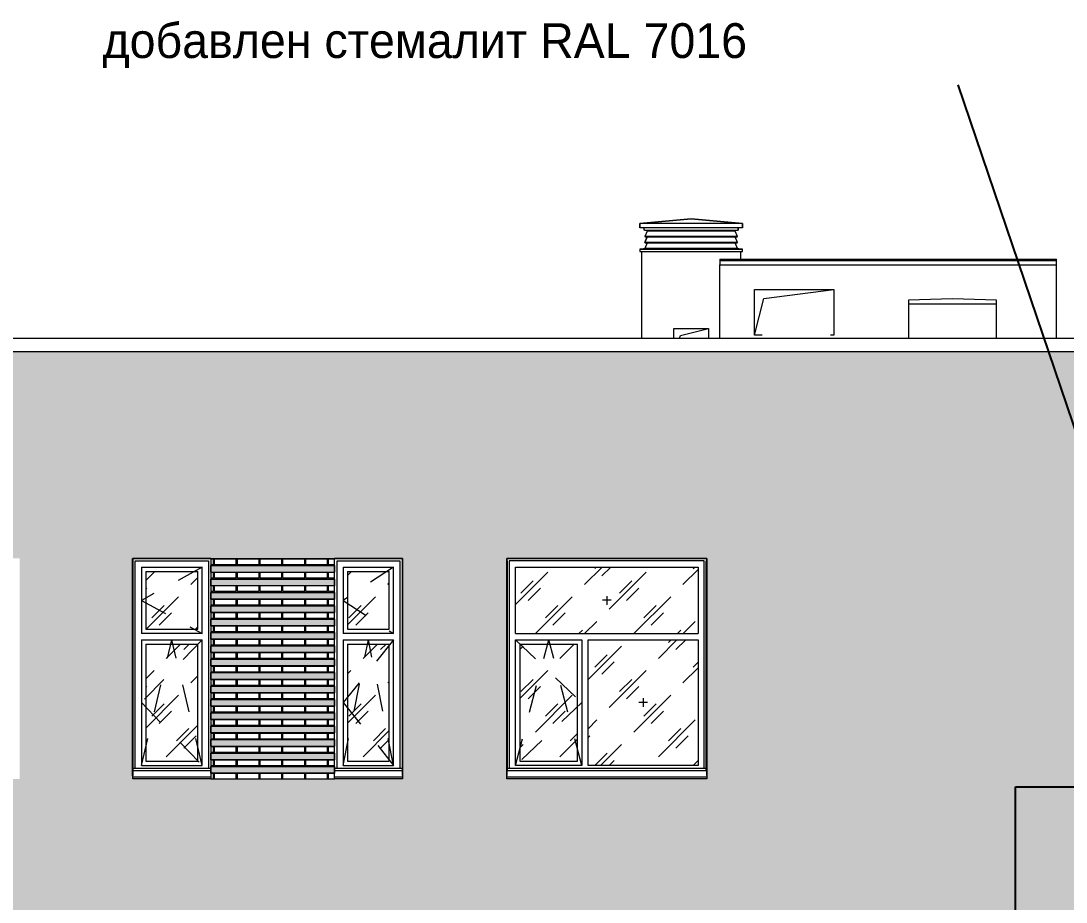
# Model space of a CAD drawing. Header units: millimetres. Extents: x 3914 to 319671, y -18248 to 19136.
# Drawn here: x 206891 to 218906, y 7450 to 17577 of the extents above; entities that cross this region are included whole.
import ezdxf

# ---------------------------------------------------------------- set-up
doc = ezdxf.new("R2010")
doc.units = ezdxf.units.MM
doc.linetypes.add('Штрих', pattern=[635, 317.5, -317.5])
for name, color, linetype, lineweight in [('A-GENM', 7, 'Continuous', 9), ('A-GLAZ', 7, 'Continuous', 9), ('A-GLAZ-1', 7, 'Continuous', 5), ('A-GLAZ-2', 7, 'Штрих', 5), ('A-ROOF', 7, 'Continuous', 9), ('A-WALL', 7, 'Continuous', 5), ('A-WALL-PATT', 7, 'Continuous', 5), ('I-WALL', 7, 'Continuous', 5), ('S-BEAM', 7, 'Continuous', 9)]:
    doc.layers.add(name, color=color, linetype=linetype, lineweight=lineweight)
pattern_1 = [(45, (-39007.8, 1300), (-282.8427, 282.8427), [200, -600]), (45, (-39207.8, 1200), (-282.8427, 282.8427), [600, -200]), (45, (-38807.8, 1100), (-282.8427, 282.8427), [200, -600])]

# ---------------------------------------------------------------- blocks, each defined once
blk = doc.blocks.new('парапет4 - парапет-20644611-АР2_ТР1_Фасад ___-1')
at = {"layer": 'A-GENM'}
for p, q in [((-125390, 13930), (-93310, 13930)), ((-125383, 13776), (-93310, 13776))]:
    blk.add_line(p, q, dxfattribs=at)
blk = doc.blocks.new('Окно_СКБ_1Ст_БезПР - ОК-6__л__900х2500_h_ с форточкой_Вестибюль_ залы ДОО-V241-АР2_ТР1_Фасад ___-1')
at = {"layer": 'A-GLAZ-1'}
h = blk.add_hatch(dxfattribs=at)
h.set_pattern_fill('FP_116', color=256, style=0, pattern_type=2)
h.set_pattern_definition(pattern_1)
h.paths.add_polyline_path([(-107395, 10585), (-107000, 10585), (-107000, 11250), (-107600, 11250), (-107600, 10585)], flags=0)
h = blk.add_hatch(dxfattribs=at)
h.set_pattern_fill('FP_116', color=256, style=0, pattern_type=2)
h.set_pattern_definition(pattern_1)
h.paths.add_polyline_path([(-107000, 9070), (-107000, 10415), (-107600, 10415), (-107600, 9070), (-107012, 9070)], flags=0)
for p, q in [((-107750, 11400), (-107750, 8903)), ((-106850, 11400), (-107750, 11400)), ((-107720, 8985), (-107720, 11370)), ((-107720, 11370), (-106880, 11370)), ((-107650, 11300), (-107650, 10535)), ((-107650, 11300), (-106950, 11300)), ((-106950, 10535), (-106950, 11300)), ((-106880, 11370), (-106880, 8985)), ((-106850, 11396), (-106850, 11400)), ((-106850, 11240), (-106850, 11319)), ((-107600, 11250), (-107600, 10585)), ((-107600, 11250), (-107000, 11250)), ((-107000, 10585), (-107000, 11250)), ((-106850, 11086), (-106850, 11163)), ((-106850, 10932), (-106850, 11009)), ((-106850, 10778), (-106850, 10855)), ((-106850, 10626), (-106850, 10701)), ((-107600, 10585), (-107000, 10585)), ((-106950, 10535), (-107650, 10535)), ((-107650, 10465), (-107650, 9020)), ((-107650, 10465), (-106950, 10465)), ((-106950, 9020), (-106950, 10465)), ((-106850, 10472), (-106850, 10549)), ((-107600, 10415), (-107600, 9070)), ((-107600, 10415), (-107000, 10415)), ((-107000, 9070), (-107000, 10415)), ((-106850, 10317), (-106850, 10395)), ((-106850, 10164), (-106850, 10240)), ((-106850, 10009), (-106850, 10087)), ((-106850, 9855), (-106850, 9932)), ((-106850, 9701), (-106850, 9778)), ((-106850, 9548), (-106850, 9624)), ((-106850, 9394), (-106850, 9471)), ((-106850, 9240), (-106850, 9317)), ((-106850, 9086), (-106850, 9163)), ((-107650, 9020), (-106950, 9020)), ((-107600, 9070), (-107000, 9070)), ((-106850, 8933), (-106850, 9009))]:
    blk.add_line(p, q, dxfattribs=at)
at = {"layer": 'A-GLAZ-2'}
for p, q in [((-106950, 11300), (-107650, 10917)), ((-107650, 10917), (-106950, 10535)), ((-107650, 9020), (-107300, 10465)), ((-106950, 10465), (-107650, 9743)), ((-106950, 9020), (-107300, 10465)), ((-107650, 9743), (-106950, 9020))]:
    blk.add_line(p, q, dxfattribs=at)
blk = doc.blocks.new('Окно_СКБ_1Ст_БезПР - ОК-6__31__л__780х2500_h_ с форточкой_Вестибюль_ залы ДОО 2-36003252-АР2_ТР1_Фасад ___-1')
at = {"layer": 'A-GLAZ-1'}
h = blk.add_hatch(dxfattribs=at)
h.set_pattern_fill('FP_116', color=256, style=0, pattern_type=2)
h.set_pattern_definition(pattern_1)
h.paths.add_polyline_path([(-104800, 10585), (-104800, 11250), (-105280, 11250), (-105280, 10585), (-105097, 10585)], flags=0)
h = blk.add_hatch(dxfattribs=at)
h.set_pattern_fill('FP_116', color=256, style=0, pattern_type=2)
h.set_pattern_definition(pattern_1)
h.paths.add_polyline_path([(-105280, 9070), (-104800, 9070), (-104800, 10415), (-105280, 10415), (-105280, 9550)], flags=0)
for p, q in [((-105430, 11400), (-105430, 11396)), ((-104650, 11400), (-105430, 11400)), ((-105430, 11319), (-105430, 11240)), ((-105400, 8985), (-105400, 11370)), ((-105400, 11370), (-104680, 11370)), ((-105330, 11300), (-105330, 10535)), ((-105330, 11300), (-104750, 11300)), ((-104750, 10535), (-104750, 11300)), ((-104680, 11370), (-104680, 8985)), ((-104650, 8903), (-104650, 11400)), ((-105280, 11250), (-105280, 10585)), ((-105280, 11250), (-104800, 11250)), ((-104800, 10585), (-104800, 11250)), ((-105430, 11163), (-105430, 11086)), ((-105430, 11009), (-105430, 10932)), ((-105430, 10855), (-105430, 10778)), ((-105430, 10701), (-105430, 10626)), ((-105280, 10585), (-104800, 10585)), ((-105430, 10549), (-105430, 10472)), ((-104750, 10535), (-105330, 10535)), ((-105330, 10465), (-105330, 9020)), ((-105330, 10465), (-104750, 10465)), ((-104750, 9020), (-104750, 10465)), ((-105430, 10395), (-105430, 10317)), ((-105280, 10415), (-105280, 9070)), ((-105280, 10415), (-104800, 10415)), ((-104800, 9070), (-104800, 10415)), ((-105430, 10240), (-105430, 10164)), ((-105430, 10087), (-105430, 10009)), ((-105430, 9932), (-105430, 9855)), ((-105430, 9778), (-105430, 9701)), ((-105430, 9624), (-105430, 9548)), ((-105430, 9471), (-105430, 9394)), ((-105430, 9317), (-105430, 9240)), ((-105430, 9163), (-105430, 9086)), ((-105330, 9020), (-104750, 9020)), ((-105280, 9070), (-104800, 9070)), ((-105430, 9009), (-105430, 8933))]:
    blk.add_line(p, q, dxfattribs=at)
at = {"layer": 'A-GLAZ-2'}
for p, q in [((-104750, 11300), (-105330, 10917)), ((-105330, 10917), (-104750, 10535)), ((-105330, 9020), (-105040, 10465)), ((-104750, 10465), (-105330, 9743)), ((-104750, 9020), (-105040, 10465)), ((-105330, 9743), (-104750, 9020))]:
    blk.add_line(p, q, dxfattribs=at)
blk = doc.blocks.new('Окно_СКБ_2Ст_Фрамуга сверху_БезПР - ОК-7__л__2300х2500_h__Вестибюль_ залы ДОО ДУ-37133357-АР2_ТР1_Фасад ___-1')
at = {"layer": 'A-GLAZ-1'}
h = blk.add_hatch(dxfattribs=at)
h.set_pattern_fill('FP_116', color=256, style=0, pattern_type=2)
h.set_pattern_definition(pattern_1)
h.paths.add_polyline_path([(-103350, 10535), (-101250, 10535), (-101250, 11300), (-103350, 11300), (-103350, 11067)], flags=0)
h = blk.add_hatch(dxfattribs=at)
h.set_pattern_fill('FP_116', color=256, style=0, pattern_type=2)
h.set_pattern_definition(pattern_1)
h.paths.add_polyline_path([(-101250, 9020), (-101250, 10465), (-102515, 10465), (-102515, 9020), (-101362, 9020)], flags=0)
h = blk.add_hatch(dxfattribs=at)
h.set_pattern_fill('FP_116', color=256, style=0, pattern_type=2)
h.set_pattern_definition(pattern_1)
h.paths.add_polyline_path([(-102635, 9070), (-102635, 10415), (-103300, 10415), (-103300, 9070), (-102756, 9070)], flags=0)
for p, q in [((-103450, 11400), (-103450, 8903)), ((-101150, 11400), (-103450, 11400)), ((-103420, 11370), (-103420, 8985)), ((-101180, 11370), (-103420, 11370)), ((-103350, 10535), (-103350, 11300)), ((-103350, 11300), (-101250, 11300)), ((-101250, 11300), (-101250, 10535)), ((-101180, 8985), (-101180, 11370)), ((-101150, 8903), (-101150, 11400)), ((-103350, 10535), (-101250, 10535)), ((-103350, 9020), (-103350, 10465)), ((-103350, 10465), (-102585, 10465)), ((-102585, 10465), (-102585, 9020)), ((-102515, 9020), (-102515, 10465)), ((-102515, 10465), (-101250, 10465)), ((-101250, 10465), (-101250, 9020)), ((-103300, 10415), (-103300, 9070)), ((-103300, 10415), (-102635, 10415)), ((-102635, 9070), (-102635, 10415)), ((-102585, 9020), (-103350, 9020)), ((-103300, 9070), (-102635, 9070)), ((-101250, 9020), (-102515, 9020))]:
    blk.add_line(p, q, dxfattribs=at)
at = {"layer": 'A-GLAZ-2'}
for p, q in [((-102300, 10967), (-102300, 10868)), ((-102250, 10918), (-102350, 10918)), ((-103350, 9020), (-102967, 10465)), ((-103350, 10465), (-102585, 9742)), ((-102585, 9020), (-102967, 10465)), ((-102585, 9742), (-103350, 9020)), ((-101832, 9742), (-101932, 9742)), ((-101882, 9792), (-101882, 9693))]:
    blk.add_line(p, q, dxfattribs=at)
blk = doc.blocks.new('ЗВ_Общее_Полоса_СКБ_Г-образная - ЗВ_Общее_Полоса_СКБ_Г-образная-28279369-АР2_ТР1_Фасад ___-1')
at = {"layer": 'S-BEAM'}
for p, q in [((-101647, 15162), (-101647, 15170)), ((-101557, 15170), (-101557, 15162)), ((-101647, 15094), (-101647, 15097)), ((-101647, 15026), (-101647, 15028)), ((-101557, 15097), (-101557, 15094)), ((-101557, 15028), (-101557, 15026))]:
    blk.add_line(p, q, dxfattribs=at)
blk = doc.blocks.new('ЗВ_Общее_Ламель_СКБ_Полоса - ЗВ_Общее_Ламель_СКБ_Полоса-39497457-АР2_ТР1_Фасад ___-1')
at = {"layer": 'S-BEAM'}
for p, q in [((-101864, 15030), (-101835, 15094)), ((-101860, 15028), (-101864, 15030))]:
    blk.add_line(p, q, dxfattribs=at)
blk = doc.blocks.new('ЗВ_Общее_Ламель_СКБ_Полоса - ЗВ_Общее_Ламель_СКБ_Полоса-28281197-АР2_ТР1_Фасад ___-1')
at = {"layer": 'S-BEAM'}
for p, q in [((-101835, 15094), (-101864, 15030)), ((-101864, 15030), (-101860, 15028)), ((-100796, 15030), (-101864, 15030)), ((-101860, 15028), (-100800, 15028)), ((-100825, 15094), (-101835, 15094)), ((-100796, 15030), (-100825, 15094)), ((-100800, 15028), (-100796, 15030))]:
    blk.add_line(p, q, dxfattribs=at)
blk = doc.blocks.new('ЗВ_Общее_Полоса_СКБ_Г-образная - ЗВ_Общее_Полоса_СКБ_Г-образная-V311-АР2_ТР1_Фасад ___-1')
at = {"layer": 'S-BEAM'}
for p, q in [((-101103, 15162), (-101103, 15170)), ((-101013, 15170), (-101013, 15162)), ((-101103, 15094), (-101103, 15097)), ((-101103, 15026), (-101103, 15028)), ((-101013, 15097), (-101013, 15094)), ((-101013, 15028), (-101013, 15026))]:
    blk.add_line(p, q, dxfattribs=at)
blk = doc.blocks.new('ЗВ_Общее_Труба профильная_СКБ - ЗВ_Общее_Труба профильная_СКБ-39497458-АР2_ТР1_Фасад ___-1')
at = {"layer": 'S-BEAM'}
blk.add_line((-100790, 15176), (-100790, 15200), dxfattribs=at)
at = {"layer": 'S-BEAM', "flags": 128}
blk.add_lwpolyline([(-100796, 15170), (-100795, 15170), (-100793, 15171), (-100792, 15171), (-100791, 15172), (-100791, 15173), (-100790, 15175), (-100790, 15176)], dxfattribs=at)
blk = doc.blocks.new('ЗВ_Общее_Труба профильная_СКБ - ЗВ_Общее_Труба профильная_СКБ-28281366-АР2_ТР1_Фасад ___-1')
at = {"layer": 'S-BEAM'}
for p, q in [((-101870, 15176), (-101870, 15200)), ((-101864, 15170), (-100796, 15170)), ((-100790, 15200), (-100790, 15176))]:
    blk.add_line(p, q, dxfattribs=at)
at = {"layer": 'S-BEAM', "flags": 128}
for points in [[(-101864, 15170), (-101865, 15170), (-101867, 15171), (-101868, 15171), (-101869, 15172), (-101869, 15173), (-101870, 15175), (-101870, 15176)], [(-100790, 15176), (-100790, 15175), (-100791, 15173), (-100791, 15172), (-100792, 15171), (-100793, 15171), (-100795, 15170), (-100796, 15170)]]:
    blk.add_lwpolyline(points, dxfattribs=at)
blk = doc.blocks.new('ЗВ_Общее_Покрывной элемент_СКБ - ЗВ_Общее_Покрывной элемент_СКБ-39497460-АР2_ТР1_Фасад ___-1')
at = {"layer": 'S-BEAM'}
for p, q in [((-101330, 15302), (-100740, 15250)), ((-100740, 15250), (-100740, 15200))]:
    blk.add_line(p, q, dxfattribs=at)
blk = doc.blocks.new('ЗВ_Общее_Покрывной элемент_СКБ - ЗВ_Общее_Покрывной элемент_СКБ-V312-АР2_ТР1_Фасад ___-1')
at = {"layer": 'S-BEAM'}
for p, q in [((-101920, 15250), (-101330, 15302)), ((-101920, 15200), (-101920, 15250))]:
    blk.add_line(p, q, dxfattribs=at)
blk = doc.blocks.new('ЗВ_Общее_Покрывной элемент_СКБ - ЗВ_Общее_Покрывной элемент_СКБ-39497461-АР2_ТР1_Фасад ___-1')
at = {"layer": 'S-BEAM'}
for p, q in [((-101330, 15302), (-101920, 15250)), ((-100740, 15250), (-101330, 15302)), ((-101920, 15250), (-101920, 15200)), ((-100740, 15250), (-101920, 15250)), ((-100740, 15200), (-101920, 15200)), ((-100740, 15200), (-100740, 15250))]:
    blk.add_line(p, q, dxfattribs=at)
blk = doc.blocks.new('ЗВ_Общее_Отлив_СКБ - ЗВ_Общее_Отлив_СКБ-39497462-АР2_ТР1_Фасад ___-1')
at = {"layer": 'S-BEAM'}
for p, q in [((-101840, 14960), (-101920, 14952)), ((-101920, 14952), (-100740, 14952)), ((-101920, 14952), (-101920, 14927)), ((-101920, 14927), (-100740, 14927)), ((-100740, 14952), (-100820, 14960)), ((-100740, 14927), (-100740, 14952))]:
    blk.add_line(p, q, dxfattribs=at)
blk = doc.blocks.new('Фахверк_Влож_Уголок - Уголок_Фахверка-25655113-АР2_ТР1_Фасад ___-1')
at = {"layer": 'A-GENM'}
for p, q in [((-103450, 2970), (-103444, 2970)), ((-103444, 2970), (-103444, 559))]:
    blk.add_line(p, q, dxfattribs=at)
blk = doc.blocks.new('Фахверк_Влож_Уголок - Уголок_Фахверка-25655112-АР2_ТР1_Фасад ___-1')
at = {"layer": 'A-GENM'}
for p, q in [((-101156, 2970), (-101150, 2970)), ((-101156, 559), (-101156, 2970))]:
    blk.add_line(p, q, dxfattribs=at)
blk = doc.blocks.new('AR_Отверстие прямоугольное _в стене__БезПР - AR_Отверстие прямоугольное _в стене__БезПР-35794797-АР2_ТР1_Фасад ___-1')
at = {"layer": 'A-GLAZ-1'}
for p, q in [((-101463, 13930), (-101452, 13963)), ((-101452, 13963), (-101130, 14040))]:
    blk.add_line(p, q, dxfattribs=at)
blk = doc.blocks.new('AR_Отверстие прямоугольное _в стене__БезПР - AR_Отверстие прямоугольное _в стене__БезПР-35794807-АР2_ТР1_Фасад ___-1')
at = {"layer": 'A-GLAZ-1'}
for p, q in [((-100495, 14385), (-99690, 14490)), ((-100600, 13965), (-100495, 14385))]:
    blk.add_line(p, q, dxfattribs=at)
blk = doc.blocks.new('WNW_Отлив - Отлив_металлический-V323-АР2_ТР1_Фасад ___-1')
at = {"layer": 'A-GLAZ-1'}
for p, q in [((-117000, 8985), (-117900, 8985)), ((-117000, 8960), (-117900, 8960)), ((-117900, 8891), (-117900, 8903)), ((-117000, 8896), (-117000, 8891)), ((-117900, 8866), (-117900, 8891)), ((-117900, 8891), (-117000, 8891)), ((-117000, 8866), (-117900, 8866)), ((-117000, 8891), (-117000, 8866))]:
    blk.add_line(p, q, dxfattribs=at)
blk = doc.blocks.new('WNW_Отлив - Отлив_металлический-36003297-АР2_ТР1_Фасад ___-1')
at = {"layer": 'A-GLAZ-1'}
for p, q in [((-104650, 8985), (-105430, 8985)), ((-104650, 8960), (-105430, 8960)), ((-105430, 8891), (-105430, 8896)), ((-104650, 8903), (-104650, 8891)), ((-105430, 8866), (-105430, 8891)), ((-105430, 8891), (-104650, 8891)), ((-104650, 8866), (-105430, 8866)), ((-104650, 8891), (-104650, 8866))]:
    blk.add_line(p, q, dxfattribs=at)
blk = doc.blocks.new('WNW_Отлив - Отлив_металлический-V326-АР2_ТР1_Фасад ___-1')
at = {"layer": 'A-GLAZ-1'}
for p, q in [((-103450, 8891), (-103450, 8903)), ((-101156, 8985), (-103444, 8985)), ((-101156, 8960), (-103444, 8960)), ((-101150, 8903), (-101150, 8891)), ((-103450, 8866), (-103450, 8891)), ((-103450, 8891), (-101150, 8891)), ((-101150, 8866), (-103450, 8866)), ((-101150, 8891), (-101150, 8866))]:
    blk.add_line(p, q, dxfattribs=at)
blk = doc.blocks.new('ПР_Пластина - ПР_Пластина-34392478-АР2_ТР1_Фасад ___-1')
at = {"layer": 'S-BEAM'}
for p, q in [((-100464.999796, 14490), (-100464.999796, 14486)), ((-100424.999796, 14486), (-100464.999796, 14486)), ((-100424.999796, 14486), (-100424.999796, 14490))]:
    blk.add_line(p, q, dxfattribs=at)

msp = doc.modelspace()

# ---------------------------------------------------------------- hatches: boundary and pattern name
at = {"layer": 'A-WALL-PATT'}
h = msp.add_hatch(dxfattribs=at)
h.set_pattern_fill('FP_115', color=256, style=0, pattern_type=2)
h.set_pattern_definition([(180, (222990.92, 8464), (-2e-14, -154), [125, -137]), (90, (222990.92, 8399), (-262, 2e-14), [65, -89]), (180, (222990.92, 8399), (-2e-14, -154), [125, -137]), (90, (223002.92, 8399), (-262, 2e-14), [65, -89]), (180, (223127.92, 8399), (-2e-14, -154), [125, -137]), (180, (223127.92, 8464), (-2e-14, -154), [125, -137]), (90, (222871.92, 8476), (-262, 2e-14), [65, -89]), (90, (223121.92, 8476), (-262, 2e-14), [65, -89]), (0, (222871.92, 8476), (0, -154), [250, -12]), (0, (222871.92, 8541), (0, -154), [250, -12])])
h.paths.add_polyline_path([(190595.9, 8400), (219500.9, 8400), (219500.9, 13740), (222615.9, 13740), (222615.9, 13776), (190595.9, 13776), (190595.9, 8805.3)], flags=0)
h.paths.add_polyline_path([(200325.5, 8866), (198025.5, 8867), (198025.5, 8900), (196675.9, 8900), (196675.9, 11400), (198925.5, 11400), (198925.7, 11400), (201225.5, 11400), (201225.5, 8866), (200325.9, 8866)], flags=0)
h.paths.add_polyline_path([(210446, 8866), (208175.5, 8867), (208175.5, 11400), (209075.5, 11400), (209076.1, 11400), (210375.9, 11400), (210375.9, 11396.5), (210495.9, 11396.5), (210495.9, 11400), (211275.9, 11400), (211275.9, 8866), (210495.9, 8866)], flags=0)
h.paths.add_polyline_path([(196262.5, 8866), (195775.7, 8867), (195775.7, 11400), (196675.7, 11400), (196675.7, 8866), (196655.6, 8866)], flags=0)
h.paths.add_polyline_path([(205975.5, 8866), (205975.5, 8900), (204676.1, 8900), (204676.1, 11400), (206875.5, 11400), (206875.5, 8866)], flags=0)
h.paths.add_polyline_path([(213510.6, 8866), (212475.9, 8867), (212475.9, 11400), (214775.9, 11400), (214775.9, 8866)], flags=0)
h.paths.add_polyline_path([(202784.7, 8866), (202375.9, 8867), (202375.9, 11400), (204675.9, 11400), (204675.9, 8866), (203718.5, 8866)], flags=0)
h.paths.add_polyline_path([(198925.5, 8932.9), (198925.7, 8932.9), (198925.5, 8960)], flags=0)
h.paths.add_polyline_path([(210446, 8932.9), (210495.9, 8932.9), (210495.9, 9008.6), (210375.9, 9008.6), (210375.9, 8932.9), (210377.5, 8932.9)], flags=0)
h.paths.add_polyline_path([(210384.8, 9085.6), (210495.9, 9085.6), (210495.9, 9162.5), (210375.9, 9162.5), (210375.9, 9085.6)], flags=0)
h.paths.add_polyline_path([(198925.5, 9085.6), (198925.7, 9085.6), (198925.5, 9162.5)], flags=0)
h.paths.add_polyline_path([(209075.5, 9085.6), (209076.1, 9085.6), (209075.5, 9162.5)], flags=0)
h.paths.add_polyline_path([(198925.5, 9239.5), (198925.7, 9239.5), (198925.5, 9317)], flags=0)
h.paths.add_polyline_path([(210375.9, 9239.5), (210495.9, 9239.5), (210495.9, 9317), (210375.9, 9317)], flags=0)
h.paths.add_polyline_path([(210446, 9394), (210495.9, 9394), (210495.9, 9470.5), (210375.9, 9470.5), (210375.9, 9394), (210399.6, 9394)], flags=0)
h.paths.add_polyline_path([(198925.5, 9394), (198925.7, 9394), (198925.5, 9470.5)], flags=0)
h.paths.add_polyline_path([(198925.5, 9547.5), (198925.7, 9547.5), (198925.5, 9559.3)], flags=0)
h.paths.add_polyline_path([(210446, 9547.5), (210495.9, 9547.5), (210495.9, 9624.3), (210375.9, 9624.3), (210375.9, 9547.5), (210407, 9547.5)], flags=0)
h.paths.add_polyline_path([(209075.6, 9547.5), (209076.1, 9547.5), (209075.5, 9547.5)], flags=0)
h.paths.add_polyline_path([(198925.6, 9701.3), (198925.7, 9701.3), (198925.5, 9701.3)], flags=0)
h.paths.add_polyline_path([(210375.9, 9701.3), (210495.9, 9701.3), (210495.9, 9778.4), (210375.9, 9778.4)], flags=0)
h.paths.add_polyline_path([(198925.5, 9855.4), (198925.7, 9855.4), (198925.5, 9932.4)], flags=0)
h.paths.add_polyline_path([(209075.5, 9855.4), (209076.1, 9855.4), (209075.5, 9932.4)], flags=0)
h.paths.add_polyline_path([(210495.9, 9855.4), (210495.9, 9932.4), (210375.9, 9932.4), (210375.9, 9855.4), (210446, 9855.4)], flags=0)
h.paths.add_polyline_path([(210446, 10009.4), (210495.9, 10009.4), (210495.9, 10086.6), (210375.9, 10086.6), (210375.9, 10009.4), (210429.2, 10009.4)], flags=0)
h.paths.add_polyline_path([(209075.5, 10163.6), (209076.1, 10163.6), (209075.5, 10240)], flags=0)
h.paths.add_polyline_path([(198925.6, 10163.6), (198925.7, 10163.6), (198925.5, 10163.6)], flags=0)
h.paths.add_polyline_path([(210375.9, 10163.6), (210495.9, 10163.6), (210495.9, 10240), (210375.9, 10240)], flags=0)
h.paths.add_polyline_path([(210375.9, 10317), (210495.9, 10317), (210495.9, 10394.6), (210375.9, 10394.6)], flags=0)
h.paths.add_polyline_path([(209075.5, 10317), (209076.1, 10317), (209075.5, 10394.6)], flags=0)
h.paths.add_polyline_path([(210451.4, 10471.6), (210495.9, 10471.6), (210495.9, 10548.6), (210375.9, 10548.6), (210375.9, 10471.6), (210446, 10471.6)], flags=0)
h.paths.add_polyline_path([(198925.6, 10471.6), (198925.7, 10471.6), (198925.5, 10471.6)], flags=0)
h.paths.add_polyline_path([(209075.9, 10471.6), (209076.1, 10471.6), (209075.5, 10471.6)], flags=0)
h.paths.add_polyline_path([(210446, 10625.6), (210495.9, 10625.6), (210495.9, 10700.6), (210375.9, 10700.6), (210375.9, 10625.6)], flags=0)
h.paths.add_polyline_path([(209075.5, 10625.6), (209076.1, 10625.6), (209075.5, 10700.6)], flags=0)
h.paths.add_polyline_path([(210466, 10777.6), (210495.9, 10777.6), (210495.9, 10854.6), (210375.9, 10854.6), (210375.9, 10777.6), (210446, 10777.6)], flags=0)
h.paths.add_polyline_path([(210446, 10931.6), (210495.9, 10931.6), (210495.9, 11008.6), (210375.9, 11008.6), (210375.9, 10931.6)], flags=0)
h.paths.add_polyline_path([(209076, 10931.6), (209076.1, 10931.6), (209075.5, 10931.6)], flags=0)
h.paths.add_polyline_path([(198925.5, 11085.6), (198925.7, 11085.6), (198925.5, 11085.6)], flags=0)
h.paths.add_polyline_path([(210495.9, 11085.6), (210495.9, 11162.6), (210375.9, 11162.6), (210375.9, 11085.6), (210480.8, 11085.6)], flags=0)
h.paths.add_polyline_path([(210446, 11239.6), (210495.9, 11239.6), (210495.9, 11319.5), (210375.9, 11319.5), (210375.9, 11239.6)], flags=0)
h = msp.add_hatch(dxfattribs=at)
h.set_pattern_fill('FP_138', color=256, style=0, pattern_type=2)
h.set_pattern_definition([(180, (224174.34, 11622.2), (2e-14, -154), [125, -137]), (90, (224174.34, 11557.2), (-262, 2e-14), [65, -89]), (180, (224174.34, 11557.2), (2e-14, -154), [125, -137]), (90, (224186.34, 11557.2), (-262, 2e-14), [65, -89]), (180, (224311.34, 11557.2), (2e-14, -154), [125, -137]), (180, (224311.34, 11622.2), (2e-14, -154), [125, -137]), (90, (224055.34, 11634.2), (-262, 2e-14), [65, -89]), (90, (224305.34, 11634.2), (-262, 2e-14), [65, -89]), (0, (224055.34, 11634.2), (0, -154), [250, -12]), (0, (224055.34, 11699.2), (0, -154), [250, -12])])
h.paths.add_polyline_path([(209679.9, 8932.9), (210375.9, 8932.9), (210375.9, 9008.6), (209076.1, 9008.6), (209076.1, 8932.9), (209605, 8932.9)], flags=0)
h.paths.add_polyline_path([(198925.7, 8932.9), (200325.5, 8932.9), (200325.5, 9008.6), (198925.7, 9008.6)], flags=0)
h.paths.add_polyline_path([(199029.6, 9085.6), (200325.5, 9085.6), (200325.5, 9162.5), (198925.7, 9162.5), (198925.7, 9085.6)], flags=0)
h.paths.add_polyline_path([(210375.9, 9085.6), (210375.9, 9162.5), (209076.1, 9162.5), (209076.1, 9085.6), (210279.4, 9085.6)], flags=0)
h.paths.add_polyline_path([(200325.5, 9239.5), (200325.5, 9317), (198925.7, 9317), (198925.7, 9239.5), (199720.2, 9239.5)], flags=0)
h.paths.add_polyline_path([(209679.9, 9239.5), (210375.9, 9239.5), (210375.9, 9317), (209076.1, 9317), (209076.1, 9239.5), (209529.5, 9239.5)], flags=0)
h.paths.add_polyline_path([(209491.5, 9394), (210375.9, 9394), (210375.9, 9470.5), (209076.1, 9470.5), (209076.1, 9394)], flags=0)
h.paths.add_polyline_path([(199720.2, 9394), (200325.5, 9394), (200325.5, 9470.5), (198925.7, 9470.5), (198925.7, 9394), (199202.3, 9394)], flags=0)
h.paths.add_polyline_path([(210039.3, 9547.5), (210375.9, 9547.5), (210375.9, 9624.3), (209076.1, 9624.3), (209076.1, 9547.5), (209755.9, 9547.5)], flags=0)
h.paths.add_polyline_path([(199288.2, 9547.5), (200325.5, 9547.5), (200325.5, 9624.3), (198925.7, 9624.3), (198925.7, 9547.5)], flags=0)
h.paths.add_polyline_path([(200103.2, 9701.3), (200325.5, 9701.3), (200325.5, 9778.4), (198925.7, 9778.4), (198925.7, 9701.3), (199720.2, 9701.3)], flags=0)
h.paths.add_polyline_path([(210375.9, 9701.3), (210375.9, 9778.4), (209076.1, 9778.4), (209076.1, 9701.3), (209959.3, 9701.3)], flags=0)
h.paths.add_polyline_path([(200294.8, 9855.4), (200325.5, 9855.4), (200325.5, 9932.4), (198925.7, 9932.4), (198925.7, 9855.4), (200103.2, 9855.4)], flags=0)
h.paths.add_polyline_path([(209377.9, 9855.4), (210375.9, 9855.4), (210375.9, 9932.4), (209076.1, 9932.4), (209076.1, 9855.4)], flags=0)
h.paths.add_polyline_path([(209339.9, 10009.4), (210375.9, 10009.4), (210375.9, 10086.6), (209076.1, 10086.6), (209076.1, 10009.4)], flags=0)
h.paths.add_polyline_path([(200103.2, 10009.4), (200325.5, 10009.4), (200325.5, 10086.6), (198925.7, 10086.6), (198925.7, 10009.4), (199720.2, 10009.4)], flags=0)
h.paths.add_polyline_path([(199720.2, 10163.6), (200325.5, 10163.6), (200325.5, 10240), (198925.7, 10240), (198925.7, 10163.6), (199633.2, 10163.6)], flags=0)
h.paths.add_polyline_path([(209301.9, 10163.6), (210375.9, 10163.6), (210375.9, 10240), (209076.1, 10240), (209076.1, 10163.6)], flags=0)
h.paths.add_polyline_path([(209076.1, 10317), (210375.9, 10317), (210375.9, 10394.6), (209076.1, 10394.6)], flags=0)
h.paths.add_polyline_path([(199720.2, 10317), (200325.5, 10317), (200325.5, 10394.6), (198925.7, 10394.6), (198925.7, 10317), (199719.1, 10317)], flags=0)
h.paths.add_polyline_path([(209558.8, 10471.6), (210375.9, 10471.6), (210375.9, 10548.6), (209076.1, 10548.6), (209076.1, 10471.6), (209226.1, 10471.6)], flags=0)
h.paths.add_polyline_path([(200325.5, 10471.6), (200325.5, 10548.6), (198925.7, 10548.6), (198925.7, 10471.6), (200103.2, 10471.6)], flags=0)
h.paths.add_polyline_path([(199891.9, 10625.6), (200325.5, 10625.6), (200325.5, 10700.6), (198925.7, 10700.6), (198925.7, 10625.6), (199720.2, 10625.6)], flags=0)
h.paths.add_polyline_path([(209679.9, 10625.6), (210375.9, 10625.6), (210375.9, 10700.6), (209076.1, 10700.6), (209076.1, 10625.6), (209478.8, 10625.6)], flags=0)
h.paths.add_polyline_path([(200103.2, 10777.6), (200325.5, 10777.6), (200325.5, 10854.6), (198925.7, 10854.6), (198925.7, 10777.6), (199977, 10777.6)], flags=0)
h.paths.add_polyline_path([(209076.1, 10777.6), (210375.9, 10777.6), (210375.9, 10854.6), (209076.1, 10854.6)], flags=0)
h.paths.add_polyline_path([(209679.9, 10931.6), (210375.9, 10931.6), (210375.9, 11008.6), (209076.1, 11008.6), (209076.1, 10931.6), (209319.7, 10931.6)], flags=0)
h.paths.add_polyline_path([(200063.2, 10931.6), (200325.5, 10931.6), (200325.5, 11008.6), (198925.7, 11008.6), (198925.7, 10931.6), (199720.2, 10931.6)], flags=0)
h.paths.add_polyline_path([(209239.6, 11085.6), (210375.9, 11085.6), (210375.9, 11162.6), (209076.1, 11162.6), (209076.1, 11085.6)], flags=0)
h.paths.add_polyline_path([(199720.2, 11085.6), (200325.5, 11085.6), (200325.5, 11162.6), (198925.7, 11162.6), (198925.7, 11085.6)], flags=0)
h.paths.add_polyline_path([(209755.9, 11239.6), (210375.9, 11239.6), (210375.9, 11319.5), (209076.1, 11319.5), (209076.1, 11239.6), (209159.5, 11239.6)], flags=0)
h.paths.add_polyline_path([(198925.7, 11239.6), (200325.5, 11239.6), (200325.5, 11319.5), (198925.7, 11319.5)], flags=0)
h.paths.add_polyline_path([(210375.9, 11396.5), (210375.9, 11400), (209076.1, 11400), (209076.1, 11396.5), (209755.9, 11396.5)], flags=0)
h.paths.add_polyline_path([(199720.2, 11396.5), (200325.5, 11396.5), (200325.5, 11400), (198925.7, 11400), (198925.7, 11396.5)], flags=0)
h = msp.add_hatch(dxfattribs=at)
h.set_pattern_fill('FP_146', color=256, style=0, pattern_type=2)
h.set_pattern_definition([(180, (209367.21, 8156.62), (-2e-14, -154), [125, -137]), (90, (209367.2, 8091.62), (-262, 2e-14), [65, -89]), (180, (209367.21, 8091.62), (-2e-14, -154), [125, -137]), (90, (209379.2, 8091.62), (-262, 2e-14), [65, -89]), (180, (209504.21, 8091.62), (-2e-14, -154), [125, -137]), (180, (209504.21, 8156.62), (-2e-14, -154), [125, -137]), (90, (209248.2, 8168.62), (-262, 2e-14), [65, -89]), (90, (209498.2, 8168.62), (-262, 2e-14), [65, -89]), (0, (209248.21, 8168.62), (0, -154), [250, -12]), (0, (209248.21, 8233.62), (0, -154), [250, -12])])
h.paths.add_polyline_path([(209075.5, 8866), (210495.9, 8867), (210495.9, 8932.9), (209075.5, 8932.9), (209075.5, 8867)], flags=0)
h.paths.add_polyline_path([(210381.1, 9008.6), (210495.9, 9008.6), (210495.9, 9085.6), (209075.5, 9085.6), (209076.1, 9008.6), (210375.9, 9008.6)], flags=0)
h.paths.add_polyline_path([(209679.9, 9162.5), (210495.9, 9162.5), (210495.9, 9239.5), (209075.5, 9239.5), (209076.1, 9162.5), (209548.5, 9162.5)], flags=0)
h.paths.add_polyline_path([(210446, 9317), (210495.9, 9317), (210495.9, 9394), (209075.5, 9394), (209076.1, 9317), (210395.9, 9317)], flags=0)
h.paths.add_polyline_path([(209679.9, 9470.5), (210495.9, 9470.5), (210495.9, 9547.5), (209075.5, 9547.5), (209076.1, 9470.5), (209472.6, 9470.5)], flags=0)
h.paths.add_polyline_path([(210495.9, 9624.3), (210495.9, 9701.3), (209075.5, 9701.3), (209076.1, 9624.3), (210446, 9624.3)], flags=0)
h.paths.add_polyline_path([(209396.8, 9778.4), (210495.9, 9778.4), (210495.9, 9855.4), (209075.5, 9855.4), (209076.1, 9778.4)], flags=0)
h.paths.add_polyline_path([(210425.5, 9932.4), (210495.9, 9932.4), (210495.9, 10009.4), (209075.5, 10009.4), (209076.1, 9932.4), (210375.9, 9932.4)], flags=0)
h.paths.add_polyline_path([(209759, 10086.6), (210495.9, 10086.6), (210495.9, 10163.6), (209075.5, 10163.6), (209076.1, 10086.6), (209679.9, 10086.6)], flags=0)
h.paths.add_polyline_path([(210495.9, 10240), (210495.9, 10317), (209075.5, 10317), (209076.1, 10240), (210446, 10240)], flags=0)
h.paths.add_polyline_path([(209075.5, 10394.6), (210495.9, 10394.6), (210495.9, 10471.6), (209075.5, 10471.6)], flags=0)
h.paths.add_polyline_path([(209207.2, 10548.6), (210495.9, 10548.6), (210495.9, 10625.6), (209075.5, 10625.6), (209076.1, 10548.6)], flags=0)
h.paths.add_polyline_path([(210462.4, 10700.6), (210495.9, 10700.6), (210495.9, 10777.6), (209075.5, 10777.6), (209076.1, 10700.6), (210446, 10700.6)], flags=0)
h.paths.add_polyline_path([(209076.1, 10854.6), (210495.9, 10854.6), (210495.9, 10931.6), (209075.5, 10931.6), (209075.5, 10854.6)], flags=0)
h.paths.add_polyline_path([(209093.9, 11008.6), (210495.9, 11008.6), (210495.9, 11085.6), (209075.5, 11085.6), (209076.1, 11008.6)], flags=0)
h.paths.add_polyline_path([(210446, 11162.6), (210495.9, 11162.6), (210495.9, 11239.6), (209075.5, 11239.6), (209076.1, 11162.6), (210375.9, 11162.6)], flags=0)
h.paths.add_polyline_path([(210375.9, 11319.5), (210495.9, 11319.5), (210495.8, 11396.5), (209075.5, 11396.5), (209076.1, 11319.5), (209755.9, 11319.5)], flags=0)
h = msp.add_hatch(dxfattribs=at)
h.set_pattern_fill('FP_113', color=256, style=0, pattern_type=2)
h.set_pattern_definition([(180, (222984.9, 4306), (-2e-14, -154), [125, -137]), (90, (222984.9, 4241), (-262, 2e-14), [65, -89]), (180, (222984.9, 4241), (-2e-14, -154), [125, -137]), (90, (222996.9, 4241), (-262, 2e-14), [65, -89]), (180, (223121.9, 4241), (-2e-14, -154), [125, -137]), (180, (223121.9, 4306), (-2e-14, -154), [125, -137]), (90, (222865.9, 4318), (-262, 2e-14), [65, -89]), (90, (223115.9, 4318), (-262, 2e-14), [65, -89]), (0, (222865.9, 4318), (0, -154), [250, -12]), (0, (222865.9, 4383), (0, -154), [250, -12])])
h.paths.add_polyline_path([(190845.9, 3000), (195459.2, 3000), (195459.2, 3298), (195473.4, 3298.7), (195472.1, 3303.5), (195473.4, 3312.3), (195476.7, 3316.7), (195483.6, 3320.2), (195489.3, 3320.2), (195496.7, 3317.5), (195497.8, 3316.7), (195502.2, 3307.1), (195505.7, 3298), (195543.2, 3298), (195543.7, 3310.6), (195545.2, 3313.9), (195550.7, 3318.8), (195554.3, 3320.2), (195562.1, 3320.2), (195568.8, 3316.7), (195572.7, 3310.6), (195573.2, 3303.5), (195573.2, 3298), (195611.8, 3298), (195617.1, 3314.6), (195621.5, 3318.8), (195628.9, 3320.6), (195636.4, 3318.8), (195642.9, 3311.6), (195644.5, 3307.1), (195644.5, 3298), (195657.2, 3298), (195657.2, 3000), (209075.9, 3000), (209075.9, 3002.6), (210495.9, 3002.6), (210495.9, 3000), (219500.9, 3000), (219500.9, 8400), (190595.9, 8400), (190595.9, 4200), (190595.9, 3000)])
h.paths.add_polyline_path([(195641, 3298), (195641.2, 3298), (195642.3, 3300.3)], flags=17)
h.paths.add_polyline_path([(195569.1, 3298), (195569.3, 3298), (195570.5, 3300.1)], flags=17)
h.paths.add_polyline_path([(195496.7, 3298), (195497.8, 3298.7), (195496.6, 3298)], flags=17)
h.paths.add_polyline_path([(209057.5, 4666), (208175.5, 4667), (208175.5, 7200), (209075.5, 7200), (209075.5, 4666)], flags=16)
h.paths.add_polyline_path([(198867.1, 4666), (198025.5, 4667), (198025.5, 7200), (198925.5, 7200), (198925.5, 4666), (198867.3, 4666)], flags=16)
h.paths.add_polyline_path([(196515.9, 4666), (195775.7, 4667), (195775.9, 7200), (198025, 7200), (198025, 4700), (196675.7, 4699.4), (196675.7, 4666), (196655.6, 4666)], flags=16)
h.paths.add_polyline_path([(206875.5, 4666), (205975.5, 4667), (205975.5, 4700), (204676.5, 4700), (204676.9, 7200), (208174.5, 7199.9), (208174.5, 4700), (206875.5, 4700), (206875.5, 4667)], flags=16)
h.paths.add_polyline_path([(203775.9, 4666), (203775.9, 7200), (204675.9, 7200), (204675.9, 4666), (203795.8, 4666)], flags=16)
h.paths.add_polyline_path([(214775.9, 4666), (213875.9, 4667), (213875.9, 4700), (212675.7, 4699), (212675.7, 4666), (210495.7, 4667), (210495.7, 7200), (214775.9, 7200), (214775.9, 4667)], flags=16)
h.paths.add_polyline_path([(200414.4, 4666), (200325.5, 4667), (200325.5, 4700), (198925.7, 4700), (198925.7, 7200), (202625.5, 7200), (202625.5, 4666), (201252.4, 4666)], flags=16)

# ---------------------------------------------------------------- linework, layer by layer
at = {"color": 1}
msp.add_line((220460, 8608), (217665, 16844), dxfattribs=at)
msp.add_lwpolyline([(218325, 8773), (223743, 8773), (223743, 7205), (218325, 7205)], close=True, dxfattribs=at)
at = {"layer": 'A-ROOF'}
for p, q in [((214925.9, 14838), (214925.9, 14775)), ((214925.9, 14838), (218795.9, 14838)), ((218795.9, 14819), (214925.9, 14819)), ((218795.9, 14775), (218795.9, 14838)), ((214925.9, 14775), (218795.9, 14775)), ((217600.9, 14384.1), (217095.9, 14369)), ((217095.9, 14369), (217095.9, 14325)), ((217095.9, 14325), (218105.9, 14325)), ((218105.9, 14369), (217600.9, 14384.1)), ((218105.9, 14325), (218105.9, 14369))]:
    msp.add_line(p, q, dxfattribs=at)
at = {"layer": 'A-WALL'}
for p, q in [((214025.9, 14926.5), (214025.9, 13930)), ((215165.9, 14838), (215165.9, 14926.5)), ((214925.9, 13930), (214925.9, 14775)), ((218795.9, 13930), (218795.9, 14775)), ((215325.9, 13965), (215325.9, 14490)), ((215325.9, 14490), (216235.9, 14490)), ((216235.9, 14490), (216235.9, 13965)), ((217095.9, 14325), (217095.9, 13930)), ((218105.9, 13930), (218105.9, 14325)), ((214395.9, 13930), (214395.9, 14040)), ((214395.9, 14040), (214795.9, 14040)), ((214795.9, 14040), (214795.9, 13930)), ((215412.9, 13965), (215325.9, 13965)), ((216235.9, 13965), (216198.9, 13965)), ((208175.5, 11400), (209075.5, 11400)), ((208175.5, 8902.5), (208175.5, 11400)), ((209075.5, 11400), (209075.5, 11396.5)), ((209075.5, 11319.5), (209075.5, 11239.6)), ((210495.9, 11400), (211275.9, 11400)), ((210495.9, 11396.5), (210495.9, 11400)), ((210495.9, 11239.6), (210495.9, 11319.5)), ((211275.9, 11400), (211275.9, 8902.5)), ((212475.9, 11400), (214775.9, 11400)), ((212475.9, 8902.5), (212475.9, 11400)), ((214775.9, 11400), (214775.9, 8902.5)), ((209075.5, 11162.6), (209075.5, 11085.6)), ((210495.9, 11085.6), (210495.9, 11162.6)), ((209075.5, 11008.6), (209075.5, 10931.6)), ((210495.9, 10931.6), (210495.9, 11008.6)), ((209075.5, 10854.6), (209075.5, 10777.6)), ((210495.9, 10777.6), (210495.9, 10854.6)), ((209075.5, 10700.6), (209075.5, 10625.6)), ((210495.9, 10625.6), (210495.9, 10700.6)), ((209075.5, 10548.6), (209075.5, 10471.6)), ((210495.9, 10471.6), (210495.9, 10548.6)), ((209075.5, 10394.6), (209075.5, 10317)), ((210495.9, 10317), (210495.9, 10394.6)), ((209075.5, 10240), (209075.5, 10163.6)), ((210495.9, 10163.6), (210495.9, 10240)), ((209075.5, 10086.6), (209075.5, 10009.4)), ((210495.9, 10009.4), (210495.9, 10086.6)), ((209075.5, 9932.4), (209075.5, 9855.4)), ((210495.9, 9855.4), (210495.9, 9932.4)), ((209075.5, 9778.4), (209075.5, 9701.3)), ((210495.9, 9701.3), (210495.9, 9778.4)), ((209075.5, 9624.3), (209075.5, 9547.5)), ((210495.9, 9547.5), (210495.9, 9624.3)), ((209075.5, 9470.5), (209075.5, 9394)), ((210495.9, 9394), (210495.9, 9470.5)), ((209075.5, 9317), (209075.5, 9239.5)), ((210495.9, 9239.5), (210495.9, 9317)), ((209075.5, 9162.5), (209075.5, 9085.6)), ((210495.9, 9085.6), (210495.9, 9162.5)), ((209075.5, 9008.6), (209075.5, 8932.9)), ((210495.9, 8932.9), (210495.9, 9008.6))]:
    msp.add_line(p, q, dxfattribs=at)
at = {"layer": 'I-WALL'}
for p, q in [((210495.9, 11396.5), (209075.5, 11396.5)), ((209075.5, 11396.5), (209075.5, 11319.5)), ((209075.5, 11319.5), (210495.9, 11319.5)), ((210495.9, 11319.5), (210495.9, 11396.5)), ((210495.9, 11239.6), (209075.5, 11239.6)), ((209075.5, 11239.6), (209075.5, 11162.6)), ((210495.9, 11162.6), (210495.9, 11239.6)), ((209075.5, 11162.6), (210495.9, 11162.6)), ((210495.9, 11085.6), (209075.5, 11085.6)), ((209075.5, 11085.6), (209075.5, 11008.6)), ((210495.9, 11008.6), (210495.9, 11085.6)), ((209075.5, 11008.6), (210495.9, 11008.6)), ((210495.9, 10931.6), (209075.5, 10931.6)), ((209075.5, 10931.6), (209075.5, 10854.6)), ((209075.5, 10854.6), (210495.9, 10854.6)), ((210495.9, 10854.6), (210495.9, 10931.6)), ((210495.9, 10777.6), (209075.5, 10777.6)), ((209075.5, 10777.6), (209075.5, 10700.6)), ((209075.5, 10700.6), (210495.9, 10700.6)), ((210495.9, 10700.6), (210495.9, 10777.6)), ((210495.9, 10625.6), (209075.5, 10625.6)), ((209075.5, 10625.6), (209075.5, 10548.6)), ((210495.9, 10548.6), (210495.9, 10625.6)), ((209075.5, 10548.6), (210495.9, 10548.6)), ((210495.9, 10471.6), (209075.5, 10471.6)), ((209075.5, 10471.6), (209075.5, 10394.6)), ((210495.9, 10394.6), (210495.9, 10471.6)), ((209075.5, 10394.6), (210495.9, 10394.6)), ((210495.9, 10317), (209075.5, 10317)), ((209075.5, 10317), (209075.5, 10240)), ((209075.5, 10240), (210495.9, 10240)), ((210495.9, 10240), (210495.9, 10317)), ((210495.9, 10163.6), (209075.5, 10163.6)), ((209075.5, 10163.6), (209075.5, 10086.6)), ((210495.9, 10086.6), (210495.9, 10163.6)), ((209075.5, 10086.6), (210495.9, 10086.6)), ((210495.9, 10009.4), (209075.5, 10009.4)), ((209075.5, 10009.4), (209075.5, 9932.4)), ((210495.9, 9932.4), (210495.9, 10009.4)), ((209075.5, 9932.4), (210495.9, 9932.4)), ((210495.9, 9855.4), (209075.5, 9855.4)), ((209075.5, 9855.4), (209075.5, 9778.4)), ((210495.9, 9778.4), (210495.9, 9855.4)), ((209075.5, 9778.4), (210495.9, 9778.4)), ((210495.9, 9701.3), (209075.5, 9701.3)), ((209075.5, 9701.3), (209075.5, 9624.3)), ((209075.5, 9624.3), (210495.9, 9624.3)), ((210495.9, 9624.3), (210495.9, 9701.3)), ((210495.9, 9547.5), (209075.5, 9547.5)), ((209075.5, 9547.5), (209075.5, 9470.5)), ((210495.9, 9470.5), (210495.9, 9547.5)), ((209075.5, 9470.5), (210495.9, 9470.5)), ((210495.9, 9394), (209075.5, 9394)), ((209075.5, 9394), (209075.5, 9317)), ((210495.9, 9317), (210495.9, 9394)), ((209075.5, 9317), (210495.9, 9317)), ((210495.9, 9239.5), (209075.5, 9239.5)), ((209075.5, 9239.5), (209075.5, 9162.5)), ((209075.5, 9162.5), (210495.9, 9162.5)), ((210495.9, 9162.5), (210495.9, 9239.5)), ((210495.9, 9085.6), (209075.5, 9085.6)), ((209075.5, 9085.6), (209075.5, 9008.6)), ((210495.9, 9008.6), (210495.9, 9085.6)), ((209075.5, 9008.6), (210495.9, 9008.6)), ((210495.9, 8932.9), (209075.5, 8932.9)), ((209075.5, 8932.9), (209075.5, 8895.6)), ((210495.9, 8895.6), (210495.9, 8932.9)), ((209075.5, 8866), (210495.9, 8866))]:
    msp.add_line(p, q, dxfattribs=at)

# ---------------------------------------------------------------- block references
at = {"layer": 'A-GENM'}
for name, p in [('парапет4 - парапет-20644611-АР2_ТР1_Фасад ___-1', (315925.9, 0)), ('Фахверк_Влож_Уголок - Уголок_Фахверка-25655113-АР2_ТР1_Фасад ___-1', (315925.9, 8400)), ('Фахверк_Влож_Уголок - Уголок_Фахверка-25655112-АР2_ТР1_Фасад ___-1', (315925.9, 8400))]:
    msp.add_blockref(name, p, dxfattribs=at)
at = {"layer": 'A-GLAZ'}
for name, p in [('AR_Отверстие прямоугольное _в стене__БезПР - AR_Отверстие прямоугольное _в стене__БезПР-35794807-АР2_ТР1_Фасад ___-1', (315925.9, 0)), ('AR_Отверстие прямоугольное _в стене__БезПР - AR_Отверстие прямоугольное _в стене__БезПР-35794797-АР2_ТР1_Фасад ___-1', (315925.9, 0)), ('Окно_СКБ_1Ст_БезПР - ОК-6__л__900х2500_h_ с форточкой_Вестибюль_ залы ДОО-V241-АР2_ТР1_Фасад ___-1', (315925.9, 0)), ('Окно_СКБ_1Ст_БезПР - ОК-6__31__л__780х2500_h_ с форточкой_Вестибюль_ залы ДОО 2-36003252-АР2_ТР1_Фасад ___-1', (315925.9, 0)), ('Окно_СКБ_2Ст_Фрамуга сверху_БезПР - ОК-7__л__2300х2500_h__Вестибюль_ залы ДОО ДУ-37133357-АР2_ТР1_Фасад ___-1', (315925.9, 0)), ('WNW_Отлив - Отлив_металлический-V323-АР2_ТР1_Фасад ___-1', (326075.9, 0)), ('WNW_Отлив - Отлив_металлический-36003297-АР2_ТР1_Фасад ___-1', (315925.9, 0)), ('WNW_Отлив - Отлив_металлический-V326-АР2_ТР1_Фасад ___-1', (315925.9, 0))]:
    msp.add_blockref(name, p, dxfattribs=at)
at = {"layer": 'S-BEAM'}
for name, p in [('ЗВ_Общее_Покрывной элемент_СКБ - ЗВ_Общее_Покрывной элемент_СКБ-V312-АР2_ТР1_Фасад ___-1', (315925.9, 0)), ('ЗВ_Общее_Покрывной элемент_СКБ - ЗВ_Общее_Покрывной элемент_СКБ-39497461-АР2_ТР1_Фасад ___-1', (315925.9, 0)), ('ЗВ_Общее_Покрывной элемент_СКБ - ЗВ_Общее_Покрывной элемент_СКБ-39497460-АР2_ТР1_Фасад ___-1', (315925.9, 0)), ('ЗВ_Общее_Труба профильная_СКБ - ЗВ_Общее_Труба профильная_СКБ-28281366-АР2_ТР1_Фасад ___-1', (315925.9, 0)), ('ЗВ_Общее_Ламель_СКБ_Полоса - ЗВ_Общее_Ламель_СКБ_Полоса-28281197-АР2_ТР1_Фасад ___-1', (315925.9, 68.3)), ('ЗВ_Общее_Полоса_СКБ_Г-образная - ЗВ_Общее_Полоса_СКБ_Г-образная-28279369-АР2_ТР1_Фасад ___-1', (315925.9, 0)), ('ЗВ_Общее_Полоса_СКБ_Г-образная - ЗВ_Общее_Полоса_СКБ_Г-образная-V311-АР2_ТР1_Фасад ___-1', (315925.9, 0)), ('ЗВ_Общее_Труба профильная_СКБ - ЗВ_Общее_Труба профильная_СКБ-39497458-АР2_ТР1_Фасад ___-1', (315925.9, 0)), ('ЗВ_Общее_Ламель_СКБ_Полоса - ЗВ_Общее_Ламель_СКБ_Полоса-39497457-АР2_ТР1_Фасад ___-1', (315925.9, 0)), ('ЗВ_Общее_Ламель_СКБ_Полоса - ЗВ_Общее_Ламель_СКБ_Полоса-28281197-АР2_ТР1_Фасад ___-1', (315925.9, 0)), ('ЗВ_Общее_Ламель_СКБ_Полоса - ЗВ_Общее_Ламель_СКБ_Полоса-28281197-АР2_ТР1_Фасад ___-1', (315925.9, -68.3)), ('ЗВ_Общее_Отлив_СКБ - ЗВ_Общее_Отлив_СКБ-39497462-АР2_ТР1_Фасад ___-1', (315925.9, 0)), ('ПР_Пластина - ПР_Пластина-34392478-АР2_ТР1_Фасад ___-1', (315925.9, 0))]:
    msp.add_blockref(name, p, dxfattribs=at)

# ---------------------------------------------------------------- texts
at = {"color": 1, "insert": (207829, 17550.3), "char_height": 400, "attachment_point": 1}
msp.add_mtext_dynamic_manual_height_columns('добавлен стемалит RAL 7016', width=24683, gutter_width=1, heights=[673.6], dxfattribs=at)

doc.saveas('drawing.dxf')
